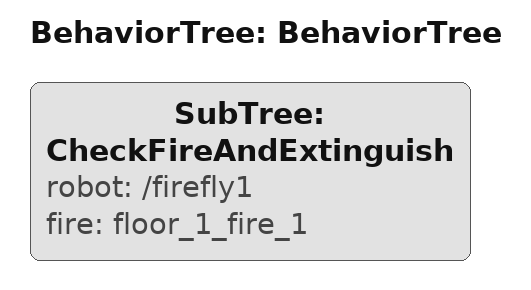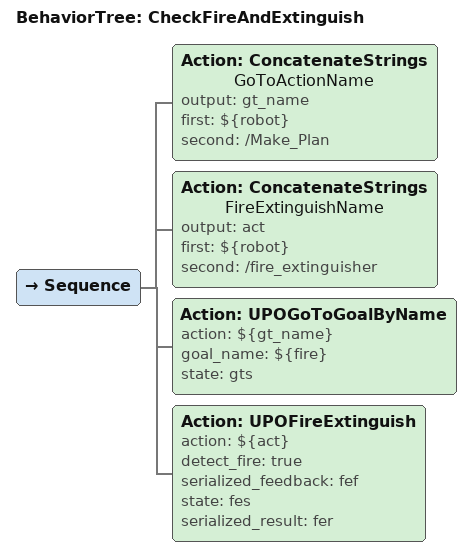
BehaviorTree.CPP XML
<root main_tree_to_execute="BehaviorTree">
    <BehaviorTree ID="BehaviorTree">
        <SubTree robot="/firefly1" fire="floor_1_fire_1" ID="CheckFireAndExtinguish"/>
    </BehaviorTree>
    <BehaviorTree ID="CheckFireAndExtinguish">
        <Sequence>
            <Action name="GoToActionName" output="gt_name" first="${robot}" second="/Make_Plan" ID="ConcatenateStrings"/>
            <Action name="FireExtinguishName" output="act" first="${robot}" second="/fire_extinguisher" ID="ConcatenateStrings"/>
            <Action action="${gt_name}" goal_name="${fire}" state="gts" ID="UPOGoToGoalByName"/>
            <Action action="${act}" detect_fire="true" serialized_feedback="fef" state="fes" serialized_result="fer" ID="UPOFireExtinguish"/>
        </Sequence>
    </BehaviorTree>
</root>
